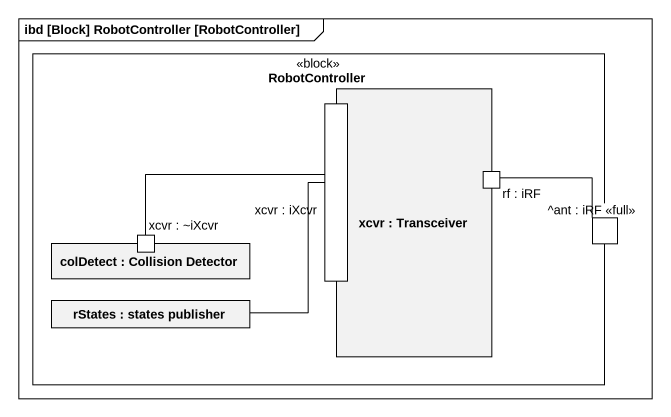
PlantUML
@startuml
mainframe ibd [Block] RobotController [RobotController]
rectangle RobotController <<block>> {
  rectangle "xcvr : Transceiver" as xcvr {
    port "xcvr : iXcvr" as xcvr_iXcvr
    port "rf : iRF" as rf_iRF
  }
  port "^ant : iRF <<full>>" as ant_iRF_full
  rectangle "colDetect : Collision Detector" as colDetect {
    port "xcvr : ~iXcvr" as xcvr_iXcvr_2
  }
  rectangle "rStates : states publisher" as rStates
}
xcvr_iXcvr -left- xcvr_iXcvr_2
rf_iRF -right- ant_iRF_full
rStates -up- xcvr_iXcvr
@enduml
